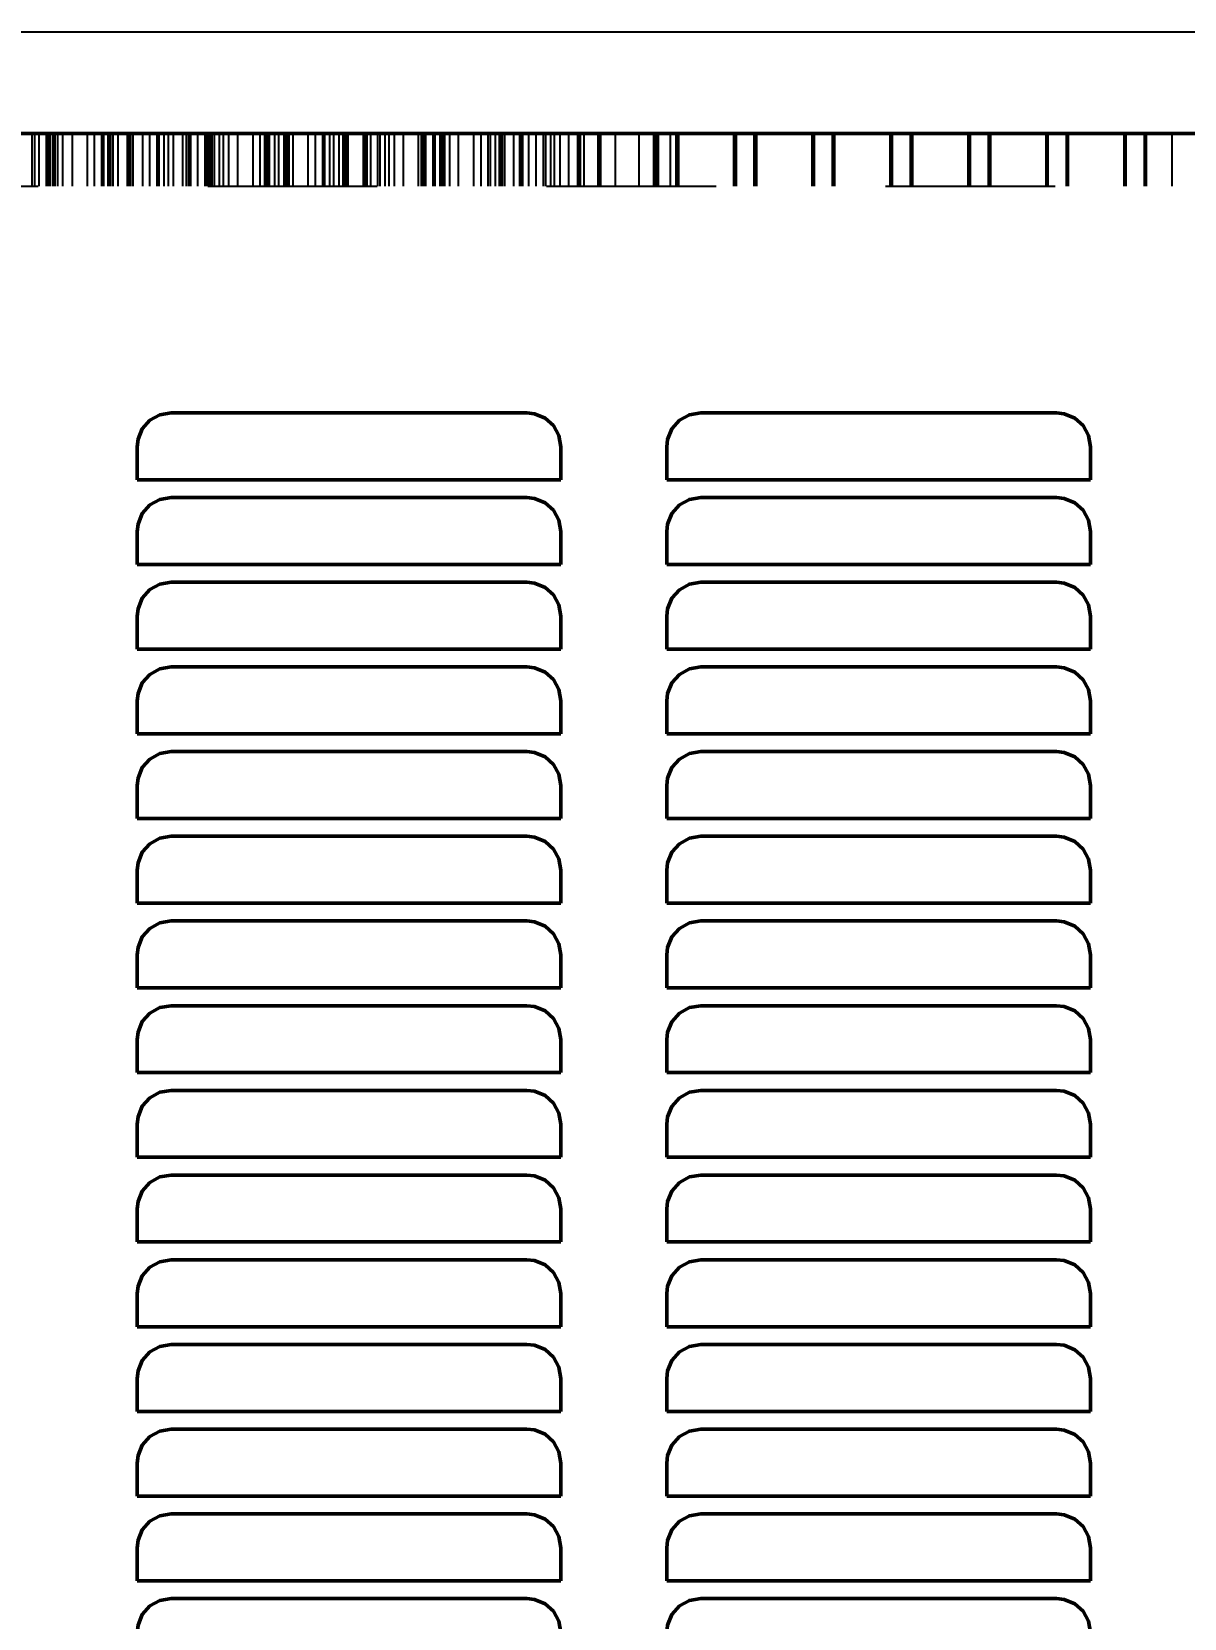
# Model space of a CAD drawing. Header units: inches. Extents: x -0.3 to 42.3, y 0 to 36.6.
# Drawn here: x 21.69 to 28.49, y 27.13 to 36.5 of the extents above; entities that cross this region are included whole.
import ezdxf

# ---------------------------------------------------------------- set-up
doc = ezdxf.new("R2010")
doc.units = ezdxf.units.IN
doc.header["$MEASUREMENT"] = 0
doc.linetypes.add('Dashed', pattern=[2, 1, -1])
for name, color, linetype, lineweight in [('AM_0', 7, 'Continuous', 50), ('AM_5', 3, 'Continuous', 25), ('AM_9', 6, 'Dashed', 25)]:
    doc.layers.add(name, color=color, linetype=linetype, lineweight=lineweight)
doc.dimstyles.get("Standard").update_dxf_attribs({"dimtxt": 0.18, "dimasz": 0.18, "dimexe": 0.18, "dimexo": 0.0625, "dimgap": 0.09, "dimtad": 0, "dimtih": 1, "dimtoh": 1, "dimdec": 4, "dimzin": 0, "dimdsep": 46, "dimtxsty": 'Standard', "dimcen": 0.09, "dimadec": 0, "dimazin": 0, "dimtfac": 1, "dimtdec": 4, "dimtofl": 0, "dimtmove": 0, "dimatfit": 3, "dimfxl": 1, "dimtolj": 1, "dimtzin": 0, "dimarcsym": 0})

# ---------------------------------------------------------------- blocks, each defined once
blk = doc.blocks.new('*D1')
at = {"layer": 'AM_5', "color": 0, "lineweight": -2}
for p, q in [((14.375, 36.5), (39.27, 36.5)), ((39.27, 34.5), (39.27, 24.2032)), ((39.27, 2), (39.27, 12.2968)), ((3.39, 0), (39.27, 0))]:
    blk.add_line(p, q, dxfattribs=at)
at = {"layer": 'AM_5', "color": 0}
for points in [[(39.6033, 34.5), (38.9367, 34.5), (39.27, 36.5)], [(38.9367, 2), (39.6033, 2), (39.27, 0)]]:
    blk.add_solid(points, dxfattribs=at)
at = {"layer": 'Defpoints', "color": 0}
for p in [(14.375, 36.5), (3.39, 0), (39.27, 0)]:
    blk.add_point(p, dxfattribs=at)
at = {"layer": 'AM_5', "color": 0, "insert": (39.27, 18.25), "char_height": 2, "attachment_point": 5, "rotation": 90}
blk.add_mtext('\\A1;36.5 in', dxfattribs=at)

msp = doc.modelspace()

# ---------------------------------------------------------------- linework, layer by layer
at = {"layer": 'AM_0'}
for p, q in [((-0.27, 35.9), (35.27, 35.9)), ((24.614, 34.25), (22.514, 34.25)), ((27.739, 34.25), (25.639, 34.25)), ((22.314, 34.05), (22.314, 33.855)), ((24.814, 33.855), (24.814, 34.05)), ((25.439, 34.05), (25.439, 33.855)), ((27.939, 33.855), (27.939, 34.05)), ((22.314, 33.855), (24.814, 33.855)), ((25.439, 33.855), (27.939, 33.855)), ((24.614, 33.75), (22.514, 33.75)), ((27.739, 33.75), (25.639, 33.75)), ((22.314, 33.55), (22.314, 33.355)), ((24.814, 33.355), (24.814, 33.55)), ((25.439, 33.55), (25.439, 33.355)), ((27.939, 33.355), (27.939, 33.55)), ((22.314, 33.355), (24.814, 33.355)), ((25.439, 33.355), (27.939, 33.355)), ((24.614, 33.25), (22.514, 33.25)), ((27.739, 33.25), (25.639, 33.25)), ((22.314, 33.05), (22.314, 32.855)), ((24.814, 32.855), (24.814, 33.05)), ((25.439, 33.05), (25.439, 32.855)), ((27.939, 32.855), (27.939, 33.05)), ((22.314, 32.855), (24.814, 32.855)), ((25.439, 32.855), (27.939, 32.855)), ((24.614, 32.75), (22.514, 32.75)), ((27.739, 32.75), (25.639, 32.75)), ((22.314, 32.55), (22.314, 32.355)), ((24.814, 32.355), (24.814, 32.55)), ((25.439, 32.55), (25.439, 32.355)), ((27.939, 32.355), (27.939, 32.55)), ((22.314, 32.355), (24.814, 32.355)), ((25.439, 32.355), (27.939, 32.355)), ((24.614, 32.25), (22.514, 32.25)), ((27.739, 32.25), (25.639, 32.25)), ((22.314, 32.05), (22.314, 31.855)), ((24.814, 31.855), (24.814, 32.05)), ((25.439, 32.05), (25.439, 31.855)), ((27.939, 31.855), (27.939, 32.05)), ((22.314, 31.855), (24.814, 31.855)), ((25.439, 31.855), (27.939, 31.855)), ((24.614, 31.75), (22.514, 31.75)), ((27.739, 31.75), (25.639, 31.75)), ((22.314, 31.55), (22.314, 31.355)), ((24.814, 31.355), (24.814, 31.55)), ((25.439, 31.55), (25.439, 31.355)), ((27.939, 31.355), (27.939, 31.55)), ((22.314, 31.355), (24.814, 31.355)), ((25.439, 31.355), (27.939, 31.355)), ((24.614, 31.25), (22.514, 31.25)), ((27.739, 31.25), (25.639, 31.25)), ((22.314, 31.05), (22.314, 30.855)), ((24.814, 30.855), (24.814, 31.05)), ((25.439, 31.05), (25.439, 30.855)), ((27.939, 30.855), (27.939, 31.05)), ((22.314, 30.855), (24.814, 30.855)), ((25.439, 30.855), (27.939, 30.855)), ((24.614, 30.75), (22.514, 30.75)), ((27.739, 30.75), (25.639, 30.75)), ((22.314, 30.55), (22.314, 30.355)), ((24.814, 30.355), (24.814, 30.55)), ((25.439, 30.55), (25.439, 30.355)), ((27.939, 30.355), (27.939, 30.55)), ((22.314, 30.355), (24.814, 30.355)), ((25.439, 30.355), (27.939, 30.355)), ((24.614, 30.25), (22.514, 30.25)), ((27.739, 30.25), (25.639, 30.25)), ((22.314, 30.05), (22.314, 29.855)), ((24.814, 29.855), (24.814, 30.05)), ((25.439, 30.05), (25.439, 29.855)), ((27.939, 29.855), (27.939, 30.05)), ((22.314, 29.855), (24.814, 29.855)), ((25.439, 29.855), (27.939, 29.855)), ((24.614, 29.75), (22.514, 29.75)), ((27.739, 29.75), (25.639, 29.75)), ((22.314, 29.55), (22.314, 29.355)), ((24.814, 29.355), (24.814, 29.55)), ((25.439, 29.55), (25.439, 29.355)), ((27.939, 29.355), (27.939, 29.55)), ((22.314, 29.355), (24.814, 29.355)), ((25.439, 29.355), (27.939, 29.355)), ((24.614, 29.25), (22.514, 29.25)), ((27.739, 29.25), (25.639, 29.25)), ((22.314, 29.05), (22.314, 28.855)), ((24.814, 28.855), (24.814, 29.05)), ((25.439, 29.05), (25.439, 28.855)), ((27.939, 28.855), (27.939, 29.05)), ((22.314, 28.855), (24.814, 28.855)), ((25.439, 28.855), (27.939, 28.855)), ((24.614, 28.75), (22.514, 28.75)), ((27.739, 28.75), (25.639, 28.75)), ((22.314, 28.55), (22.314, 28.355)), ((24.814, 28.355), (24.814, 28.55)), ((25.439, 28.55), (25.439, 28.355)), ((27.939, 28.355), (27.939, 28.55)), ((22.314, 28.355), (24.814, 28.355)), ((25.439, 28.355), (27.939, 28.355)), ((24.614, 28.25), (22.514, 28.25)), ((27.739, 28.25), (25.639, 28.25)), ((22.314, 28.05), (22.314, 27.855)), ((24.814, 27.855), (24.814, 28.05)), ((25.439, 28.05), (25.439, 27.855)), ((27.939, 27.855), (27.939, 28.05)), ((22.314, 27.855), (24.814, 27.855)), ((25.439, 27.855), (27.939, 27.855)), ((24.614, 27.75), (22.514, 27.75)), ((27.739, 27.75), (25.639, 27.75)), ((22.314, 27.55), (22.314, 27.355)), ((24.814, 27.355), (24.814, 27.55)), ((25.439, 27.55), (25.439, 27.355)), ((27.939, 27.355), (27.939, 27.55)), ((22.314, 27.355), (24.814, 27.355)), ((25.439, 27.355), (27.939, 27.355)), ((24.614, 27.25), (22.514, 27.25)), ((27.739, 27.25), (25.639, 27.25))]:
    msp.add_line(p, q, dxfattribs=at)
for points in [[(22.514, 34.25), (22.44776, 34.23871), (22.38898, 34.20611), (22.34433, 34.15589), (22.31884, 34.09374), (22.314, 34.05)], [(24.814, 34.05), (24.80276, 34.11611), (24.77031, 34.17476), (24.7203, 34.21941), (24.65825, 34.24504), (24.614, 34.25)], [(25.639, 34.25), (25.57269, 34.23869), (25.51385, 34.206), (25.46919, 34.15567), (25.44378, 34.09347), (25.439, 34.05)], [(27.939, 34.05), (27.92779, 34.11601), (27.89546, 34.17458), (27.84559, 34.21923), (27.78362, 34.24496), (27.739, 34.25)], [(22.514, 33.75), (22.44776, 33.73871), (22.38898, 33.70611), (22.34433, 33.65589), (22.31884, 33.59374), (22.314, 33.55)], [(24.814, 33.55), (24.80276, 33.61611), (24.77031, 33.67476), (24.7203, 33.71941), (24.65825, 33.74504), (24.614, 33.75)], [(25.639, 33.75), (25.57269, 33.73869), (25.51385, 33.706), (25.46919, 33.65567), (25.44378, 33.59347), (25.439, 33.55)], [(27.939, 33.55), (27.92779, 33.61601), (27.89546, 33.67458), (27.84559, 33.71923), (27.78362, 33.74496), (27.739, 33.75)], [(22.514, 33.25), (22.44776, 33.23871), (22.38898, 33.20611), (22.34433, 33.15589), (22.31884, 33.09374), (22.314, 33.05)], [(24.814, 33.05), (24.80276, 33.11611), (24.77031, 33.17476), (24.7203, 33.21941), (24.65825, 33.24504), (24.614, 33.25)], [(25.639, 33.25), (25.57269, 33.23869), (25.51385, 33.206), (25.46919, 33.15567), (25.44378, 33.09347), (25.439, 33.05)], [(27.939, 33.05), (27.92779, 33.11601), (27.89546, 33.17458), (27.84559, 33.21923), (27.78362, 33.24496), (27.739, 33.25)], [(22.514, 32.75), (22.44776, 32.73871), (22.38898, 32.70611), (22.34433, 32.65589), (22.31884, 32.59374), (22.314, 32.55)], [(24.814, 32.55), (24.80276, 32.61611), (24.77031, 32.67476), (24.7203, 32.71941), (24.65825, 32.74504), (24.614, 32.75)], [(25.639, 32.75), (25.57269, 32.73869), (25.51385, 32.706), (25.46919, 32.65567), (25.44378, 32.59347), (25.439, 32.55)], [(27.939, 32.55), (27.92779, 32.61601), (27.89546, 32.67458), (27.84559, 32.71923), (27.78362, 32.74496), (27.739, 32.75)], [(22.514, 32.25), (22.44776, 32.23871), (22.38898, 32.20611), (22.34433, 32.15589), (22.31884, 32.09374), (22.314, 32.05)], [(24.814, 32.05), (24.80276, 32.11611), (24.77031, 32.17476), (24.7203, 32.21941), (24.65825, 32.24504), (24.614, 32.25)], [(25.639, 32.25), (25.57269, 32.23869), (25.51385, 32.206), (25.46919, 32.15567), (25.44378, 32.09347), (25.439, 32.05)], [(27.939, 32.05), (27.92779, 32.11601), (27.89546, 32.17458), (27.84559, 32.21923), (27.78362, 32.24496), (27.739, 32.25)], [(22.514, 31.75), (22.44776, 31.73871), (22.38898, 31.70611), (22.34433, 31.65589), (22.31884, 31.59374), (22.314, 31.55)], [(24.814, 31.55), (24.80276, 31.61611), (24.77031, 31.67476), (24.7203, 31.71941), (24.65825, 31.74504), (24.614, 31.75)], [(25.639, 31.75), (25.57269, 31.73869), (25.51385, 31.706), (25.46919, 31.65567), (25.44378, 31.59347), (25.439, 31.55)], [(27.939, 31.55), (27.92779, 31.61601), (27.89546, 31.67458), (27.84559, 31.71923), (27.78362, 31.74496), (27.739, 31.75)], [(22.514, 31.25), (22.44776, 31.23871), (22.38898, 31.20611), (22.34433, 31.15589), (22.31884, 31.09374), (22.314, 31.05)], [(24.814, 31.05), (24.80276, 31.11611), (24.77031, 31.17476), (24.7203, 31.21941), (24.65825, 31.24504), (24.614, 31.25)], [(25.639, 31.25), (25.57269, 31.23869), (25.51385, 31.206), (25.46919, 31.15567), (25.44378, 31.09347), (25.439, 31.05)], [(27.939, 31.05), (27.92779, 31.11601), (27.89546, 31.17458), (27.84559, 31.21923), (27.78362, 31.24496), (27.739, 31.25)], [(22.514, 30.75), (22.44776, 30.73871), (22.38898, 30.70611), (22.34433, 30.65589), (22.31884, 30.59374), (22.314, 30.55)], [(24.814, 30.55), (24.80276, 30.61611), (24.77031, 30.67476), (24.7203, 30.71941), (24.65825, 30.74504), (24.614, 30.75)], [(25.639, 30.75), (25.57269, 30.73869), (25.51385, 30.706), (25.46919, 30.65567), (25.44378, 30.59347), (25.439, 30.55)], [(27.939, 30.55), (27.92779, 30.61601), (27.89546, 30.67458), (27.84559, 30.71923), (27.78362, 30.74496), (27.739, 30.75)], [(22.514, 30.25), (22.44776, 30.23871), (22.38898, 30.20611), (22.34433, 30.15589), (22.31884, 30.09374), (22.314, 30.05)], [(24.814, 30.05), (24.80276, 30.11611), (24.77031, 30.17476), (24.7203, 30.21941), (24.65825, 30.24504), (24.614, 30.25)], [(25.639, 30.25), (25.57269, 30.23869), (25.51385, 30.206), (25.46919, 30.15567), (25.44378, 30.09347), (25.439, 30.05)], [(27.939, 30.05), (27.92779, 30.11601), (27.89546, 30.17458), (27.84559, 30.21923), (27.78362, 30.24496), (27.739, 30.25)], [(22.514, 29.75), (22.44776, 29.73871), (22.38898, 29.70611), (22.34433, 29.65589), (22.31884, 29.59374), (22.314, 29.55)], [(24.814, 29.55), (24.80276, 29.61611), (24.77031, 29.67476), (24.7203, 29.71941), (24.65825, 29.74504), (24.614, 29.75)], [(25.639, 29.75), (25.57269, 29.73869), (25.51385, 29.706), (25.46919, 29.65567), (25.44378, 29.59347), (25.439, 29.55)], [(27.939, 29.55), (27.92779, 29.61601), (27.89546, 29.67458), (27.84559, 29.71923), (27.78362, 29.74496), (27.739, 29.75)], [(22.514, 29.25), (22.44776, 29.23871), (22.38898, 29.20611), (22.34433, 29.15589), (22.31884, 29.09374), (22.314, 29.05)], [(24.814, 29.05), (24.80276, 29.11611), (24.77031, 29.17476), (24.7203, 29.21941), (24.65825, 29.24504), (24.614, 29.25)], [(25.639, 29.25), (25.57269, 29.23869), (25.51385, 29.206), (25.46919, 29.15567), (25.44378, 29.09347), (25.439, 29.05)], [(27.939, 29.05), (27.92779, 29.11601), (27.89546, 29.17458), (27.84559, 29.21923), (27.78362, 29.24496), (27.739, 29.25)], [(22.514, 28.75), (22.44776, 28.73871), (22.38898, 28.70611), (22.34433, 28.65589), (22.31884, 28.59374), (22.314, 28.55)], [(24.814, 28.55), (24.80276, 28.61611), (24.77031, 28.67476), (24.7203, 28.71941), (24.65825, 28.74504), (24.614, 28.75)], [(25.639, 28.75), (25.57269, 28.73869), (25.51385, 28.706), (25.46919, 28.65567), (25.44378, 28.59347), (25.439, 28.55)], [(27.939, 28.55), (27.92779, 28.61601), (27.89546, 28.67458), (27.84559, 28.71923), (27.78362, 28.74496), (27.739, 28.75)], [(22.514, 28.25), (22.44776, 28.23871), (22.38898, 28.20611), (22.34433, 28.15589), (22.31884, 28.09374), (22.314, 28.05)], [(24.814, 28.05), (24.80276, 28.11611), (24.77031, 28.17476), (24.7203, 28.21941), (24.65825, 28.24504), (24.614, 28.25)], [(25.639, 28.25), (25.57269, 28.23869), (25.51385, 28.206), (25.46919, 28.15567), (25.44378, 28.09347), (25.439, 28.05)], [(27.939, 28.05), (27.92779, 28.11601), (27.89546, 28.17458), (27.84559, 28.21923), (27.78362, 28.24496), (27.739, 28.25)], [(22.514, 27.75), (22.44776, 27.73871), (22.38898, 27.70611), (22.34433, 27.65589), (22.31884, 27.59374), (22.314, 27.55)], [(24.814, 27.55), (24.80276, 27.61611), (24.77031, 27.67476), (24.7203, 27.71941), (24.65825, 27.74504), (24.614, 27.75)], [(25.639, 27.75), (25.57269, 27.73869), (25.51385, 27.706), (25.46919, 27.65567), (25.44378, 27.59347), (25.439, 27.55)], [(27.939, 27.55), (27.92779, 27.61601), (27.89546, 27.67458), (27.84559, 27.71923), (27.78362, 27.74496), (27.739, 27.75)], [(22.514, 27.25), (22.44776, 27.23871), (22.38898, 27.20611), (22.34433, 27.15589), (22.31884, 27.09374), (22.314, 27.05)], [(24.814, 27.05), (24.80276, 27.11611), (24.77031, 27.17476), (24.7203, 27.21941), (24.65825, 27.24504), (24.614, 27.25)], [(25.639, 27.25), (25.57269, 27.23869), (25.51385, 27.206), (25.46919, 27.15567), (25.44378, 27.09347), (25.439, 27.05)], [(27.939, 27.05), (27.92779, 27.11601), (27.89546, 27.17458), (27.84559, 27.21923), (27.78362, 27.24496), (27.739, 27.25)]]:
    msp.add_lwpolyline(points, dxfattribs=at)
at = {"layer": 'AM_9'}
for p, q in [((21.69481, 35.588), (21.69481, 35.9)), ((21.69513, 35.588), (21.69513, 35.9)), ((21.71, 35.588), (21.71, 35.9)), ((21.73611, 35.588), (21.73611, 35.9)), ((21.77983, 35.588), (21.77983, 35.9)), ((21.79044, 35.588), (21.79044, 35.9)), ((21.80103, 35.588), (21.80103, 35.9)), ((21.81554, 35.588), (21.81554, 35.9)), ((21.82121, 35.588), (21.82121, 35.9)), ((21.83, 35.588), (21.83, 35.9)), ((21.84647, 35.588), (21.84647, 35.9)), ((21.87562, 35.588), (21.87562, 35.9)), ((21.93145, 35.588), (21.93145, 35.9)), ((22.02068, 35.588), (22.02068, 35.9)), ((22.06228, 35.588), (22.06228, 35.9)), ((22.10568, 35.588), (22.10568, 35.9)), ((22.11691, 35.588), (22.11691, 35.9)), ((22.14316, 35.588), (22.14316, 35.9)), ((22.14735, 35.588), (22.14735, 35.9)), ((22.1566, 35.588), (22.1566, 35.9)), ((22.17, 35.588), (22.17, 35.9)), ((22.17219, 35.588), (22.17219, 35.9)), ((22.20205, 35.588), (22.20205, 35.9)), ((22.25715, 35.588), (22.25715, 35.9)), ((22.26383, 35.588), (22.26383, 35.9)), ((22.27693, 35.588), (22.27693, 35.9)), ((22.29, 35.588), (22.29, 35.9)), ((22.34647, 35.588), (22.34647, 35.9)), ((22.38834, 35.588), (22.38834, 35.9)), ((22.43145, 35.588), (22.43145, 35.9)), ((22.44322, 35.588), (22.44322, 35.9)), ((22.47338, 35.588), (22.47338, 35.9)), ((22.49785, 35.588), (22.49785, 35.9)), ((22.52832, 35.588), (22.52832, 35.9)), ((22.5828, 35.588), (22.5828, 35.9)), ((22.60558, 35.588), (22.60558, 35.9)), ((22.6178, 35.588), (22.6178, 35.9)), ((22.63, 35.588), (22.63, 35.9)), ((22.67219, 35.588), (22.67219, 35.9)), ((22.71431, 35.588), (22.71431, 35.9)), ((22.72614, 35.588), (22.72614, 35.9)), ((22.73808, 35.588), (22.73808, 35.9)), ((22.75, 35.588), (22.75, 35.9)), ((22.75715, 35.588), (22.75715, 35.9)), ((22.76939, 35.588), (22.76939, 35.9)), ((22.79933, 35.588), (22.79933, 35.9)), ((22.82347, 35.588), (22.82347, 35.9)), ((22.85446, 35.588), (22.85446, 35.9)), ((22.90841, 35.588), (22.90841, 35.9)), ((22.99785, 35.588), (22.99785, 35.9)), ((23.04019, 35.588), (23.04019, 35.9)), ((23.06759, 35.588), (23.06759, 35.9)), ((23.07881, 35.588), (23.07881, 35.9)), ((23.0828, 35.588), (23.0828, 35.9)), ((23.09, 35.588), (23.09, 35.9)), ((23.09545, 35.588), (23.09545, 35.9)), ((23.1252, 35.588), (23.1252, 35.9)), ((23.14905, 35.588), (23.14905, 35.9)), ((23.18049, 35.588), (23.18049, 35.9)), ((23.18807, 35.588), (23.18807, 35.9)), ((23.19904, 35.588), (23.19904, 35.9)), ((23.21, 35.588), (23.21, 35.9)), ((23.23397, 35.588), (23.23397, 35.9)), ((23.32347, 35.588), (23.32347, 35.9)), ((23.36602, 35.588), (23.36602, 35.9)), ((23.40841, 35.588), (23.40841, 35.9)), ((23.42141, 35.588), (23.42141, 35.9)), ((23.451, 35.588), (23.451, 35.9)), ((23.47459, 35.588), (23.47459, 35.9)), ((23.50643, 35.588), (23.50643, 35.9)), ((23.5293, 35.588), (23.5293, 35.9)), ((23.53966, 35.588), (23.53966, 35.9)), ((23.55, 35.588), (23.55, 35.9)), ((23.55951, 35.588), (23.55951, 35.9)), ((23.64905, 35.588), (23.64905, 35.9)), ((23.64971, 35.588), (23.64971, 35.9)), ((23.65986, 35.588), (23.65986, 35.9)), ((23.67, 35.588), (23.67, 35.9)), ((23.69178, 35.588), (23.69178, 35.9)), ((23.73397, 35.588), (23.73397, 35.9)), ((23.7473, 35.588), (23.7473, 35.9)), ((23.77676, 35.588), (23.77676, 35.9)), ((23.80011, 35.588), (23.80011, 35.9)), ((23.8323, 35.588), (23.8323, 35.9)), ((23.88502, 35.588), (23.88502, 35.9)), ((23.97459, 35.588), (23.97459, 35.9)), ((23.99077, 35.588), (23.99077, 35.9)), ((24.00039, 35.588), (24.00039, 35.9)), ((24.01, 35.588), (24.01, 35.9)), ((24.01751, 35.588), (24.01751, 35.9)), ((24.05951, 35.588), (24.05951, 35.9)), ((24.07312, 35.588), (24.07312, 35.9)), ((24.10247, 35.588), (24.10247, 35.9)), ((24.11112, 35.588), (24.11112, 35.9)), ((24.12057, 35.588), (24.12057, 35.9)), ((24.12561, 35.588), (24.12561, 35.9)), ((24.13, 35.588), (24.13, 35.9)), ((24.15811, 35.588), (24.15811, 35.9)), ((24.21051, 35.588), (24.21051, 35.9)), ((24.30011, 35.588), (24.30011, 35.9)), ((24.34319, 35.588), (24.34319, 35.9)), ((24.38502, 35.588), (24.38502, 35.9)), ((24.39889, 35.588), (24.39889, 35.9)), ((24.42814, 35.588), (24.42814, 35.9)), ((24.45108, 35.588), (24.45108, 35.9)), ((24.45204, 35.588), (24.45204, 35.9)), ((24.46103, 35.588), (24.46103, 35.9)), ((24.47, 35.588), (24.47, 35.9)), ((24.48387, 35.588), (24.48387, 35.9)), ((24.53598, 35.588), (24.53598, 35.9)), ((24.57235, 35.588), (24.57235, 35.9)), ((24.58118, 35.588), (24.58118, 35.9)), ((24.59, 35.588), (24.59, 35.9)), ((24.62561, 35.588), (24.62561, 35.9)), ((24.66883, 35.588), (24.66883, 35.9)), ((24.71051, 35.588), (24.71051, 35.9)), ((24.72461, 35.588), (24.72461, 35.9)), ((24.75378, 35.588), (24.75378, 35.9)), ((24.77654, 35.588), (24.77654, 35.9)), ((24.80958, 35.588), (24.80958, 35.9)), ((24.86144, 35.588), (24.86144, 35.9)), ((24.91316, 35.588), (24.91316, 35.9)), ((24.92158, 35.588), (24.92158, 35.9)), ((24.93, 35.588), (24.93, 35.9)), ((24.95108, 35.588), (24.95108, 35.9)), ((25.03343, 35.588), (25.03343, 35.9)), ((25.03598, 35.588), (25.03598, 35.9)), ((25.04172, 35.588), (25.04172, 35.9)), ((25.05, 35.588), (25.05, 35.9)), ((25.05029, 35.588), (25.05029, 35.9)), ((25.13525, 35.588), (25.13525, 35.9)), ((25.27654, 35.588), (25.27654, 35.9)), ((25.36144, 35.588), (25.36144, 35.9)), ((25.37414, 35.588), (25.37414, 35.9)), ((25.37594, 35.588), (25.37594, 35.9)), ((25.38207, 35.588), (25.38207, 35.9)), ((25.39, 35.588), (25.39, 35.9)), ((25.46088, 35.588), (25.46088, 35.9)), ((25.49438, 35.588), (25.49438, 35.9)), ((25.50219, 35.588), (25.50219, 35.9)), ((25.51, 35.588), (25.51, 35.9)), ((25.83502, 35.588), (25.83502, 35.9)), ((25.84251, 35.588), (25.84251, 35.9)), ((25.85, 35.588), (25.85, 35.9)), ((25.95523, 35.588), (25.95523, 35.9)), ((25.96262, 35.588), (25.96262, 35.9)), ((25.97, 35.588), (25.97, 35.9)), ((26.2958, 35.588), (26.2958, 35.9)), ((26.3029, 35.588), (26.3029, 35.9)), ((26.31, 35.588), (26.31, 35.9)), ((26.41599, 35.588), (26.41599, 35.9)), ((26.423, 35.588), (26.423, 35.9)), ((26.43, 35.588), (26.43, 35.9)), ((26.75651, 35.588), (26.75651, 35.9)), ((26.76326, 35.588), (26.76326, 35.9)), ((26.77, 35.588), (26.77, 35.9)), ((26.87668, 35.588), (26.87668, 35.9)), ((26.88334, 35.588), (26.88334, 35.9)), ((26.89, 35.588), (26.89, 35.9)), ((27.21714, 35.588), (27.21714, 35.9)), ((27.22357, 35.588), (27.22357, 35.9)), ((27.23, 35.588), (27.23, 35.9)), ((27.3373, 35.588), (27.3373, 35.9)), ((27.34365, 35.588), (27.34365, 35.9)), ((27.35, 35.588), (27.35, 35.9)), ((27.67773, 35.588), (27.67773, 35.9)), ((27.68386, 35.588), (27.68386, 35.9)), ((27.69, 35.588), (27.69, 35.9)), ((27.79787, 35.588), (27.79787, 35.9)), ((27.80394, 35.588), (27.80394, 35.9)), ((27.81, 35.588), (27.81, 35.9)), ((28.13826, 35.588), (28.13826, 35.9)), ((28.14413, 35.588), (28.14413, 35.9)), ((28.15, 35.588), (28.15, 35.9)), ((28.25839, 35.588), (28.25839, 35.9)), ((28.2642, 35.588), (28.2642, 35.9)), ((28.27, 35.588), (28.27, 35.9)), ((28.42, 35.588), (28.42, 35.9)), ((2.73, 35.588), (32.27, 35.588))]:
    msp.add_line(p, q, dxfattribs=at)

# ---------------------------------------------------------------- dimensions: what is measured, and where the dimension line sits
at = {"layer": 'AM_5'}
dim = msp.add_linear_dim(base=(39.27, 0), p1=(14.375, 36.5), p2=(3.39, 0), angle=90, text='36.5 in', dimstyle='Standard', override={"dimtxt": 2, "dimasz": 2, "dimexe": 0, "dimexo": 0, "dimgap": 0.6}, dxfattribs=at)
dim.commit()
dim.dimension.update_dxf_attribs({"geometry": '*D1', "text_midpoint": (39.27, 18.25), "dimtype": 160, "text_rotation": 90})

doc.saveas('drawing.dxf')
